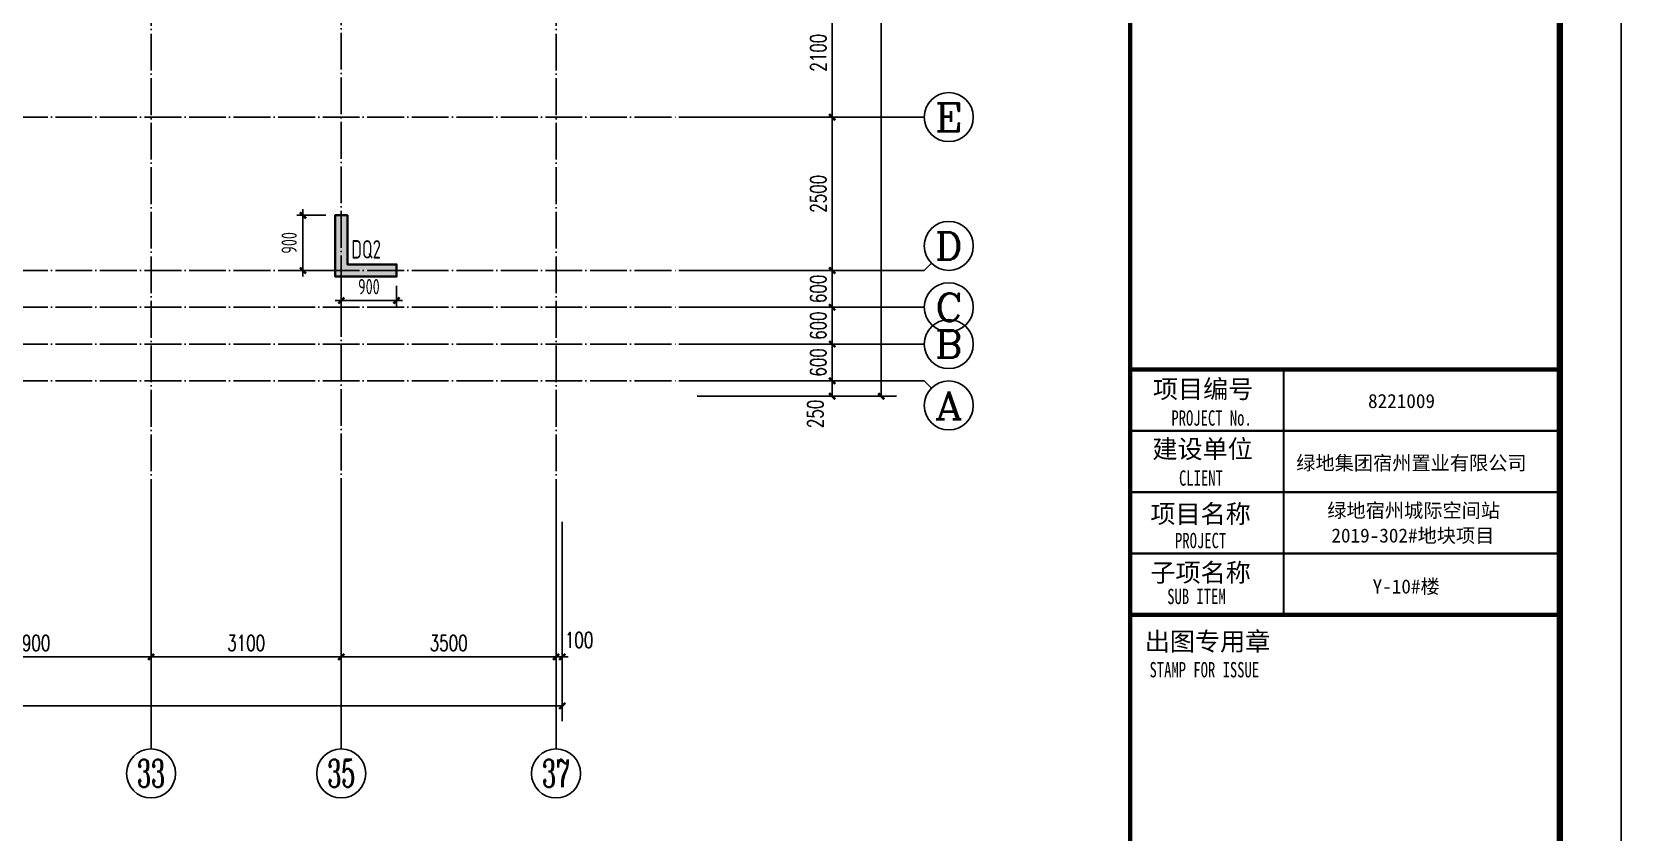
# Model space of a CAD drawing. Extents: x 393367 to 3005760, y 4998 to 826018.
# Drawn here: x 2398091 to 2423993, y 348319 to 361369 of the extents above; entities that cross this region are included whole.
import ezdxf
from ezdxf.enums import TextEntityAlignment as Align

# ---------------------------------------------------------------- set-up
doc = ezdxf.new("R2010")
doc.units = 0
doc.header["$LTSCALE"] = 1000
doc.linetypes.add('DOTE', pattern=[2.42, 2, -0.2, 0.02, -0.2])
doc.layers.get('0').update_dxf_attribs({"linetype": 'CONTINUOUS'})
doc.layers.get('Defpoints').update_dxf_attribs({"linetype": 'CONTINUOUS'})
for name, color, linetype in [('-TK', 7, 'CONTINUOUS'), ('AXIS', 3, 'CONTINUOUS'), ('AXIS_TEXT', 7, 'CONTINUOUS'), ('COLU_HATCH', 251, 'CONTINUOUS'), ('COLU_TH', 5, 'CONTINUOUS'), ('DIM', 3, 'CONTINUOUS'), ('DOTE', 8, 'DOTE'), ('S-砼墙', 150, 'CONTINUOUS'), ('TEXT', 7, 'CONTINUOUS'), ('图框', 7, 'CONTINUOUS'), ('图签文字', 4, 'CONTINUOUS')]:
    doc.layers.add(name, color=color, linetype=linetype)
doc.layers.add('yichutu', color=7, linetype='CONTINUOUS', true_color=0xffffff, plot=False)
doc.layers.add('图签', color=147, linetype='CONTINUOUS', lineweight=18)
doc.styles.add('_TCH_AXIS', font='COMPLEX', dxfattribs={"bigfont": 'GBCBIG'})
doc.styles.add('_TCH_DIM_T3', font='SIMPLEX', dxfattribs={"width": 0.705882, "bigfont": 'GBCBIG'})
doc.styles.add('COMPLEX', font='COMPLEX')
doc.styles.add('TSSD_Rein', font='Tssdeng.shx', dxfattribs={"width": 0.7, "bigfont": 'hztxt.shx'})
doc.styles.add('宋体', font='', dxfattribs={"height": 50})
doc.styles.add('建筑图签-1', font='simhei.ttf', dxfattribs={"width": 0.7})
doc.styles.get('宋体').set_extended_font_data('SimSun')
doc.dimstyles.new('_TCH_ARCH&&100', dxfattribs={"dimtxt": 255, "dimasz": 100, "dimexe": 250, "dimexo": 300, "dimgap": 100, "dimtad": 1, "dimdec": 0, "dimzin": 0, "dimdsep": 46, "dimtxsty": '_TCH_DIM_T3', "dimblk": 'ARCHTICK', "dimcen": 0.09, "dimclrt": 7, "dimazin": 2, "dimtfac": 1, "dimtdec": 0, "dimtix": 1, "dimtmove": 2, "dimatfit": 3, "dimldrblk": 'ARCHTICK', "dimfxl": 1, "dimtolj": 1, "dimtzin": 0, "dimarcsym": 0})
doc.dimstyles.new('TSSD_100_100$0', dxfattribs={"dimtxt": 250, "dimasz": 100, "dimexe": 100, "dimexo": 250, "dimgap": 100, "dimtad": 1, "dimdec": 0, "dimzin": 0, "dimdsep": 46, "dimtxsty": 'TSSD_Rein', "dimblk": 'ARCHTICK', "dimcen": 0, "dimdle": 100, "dimclrt": 7, "dimadec": 0, "dimazin": 0, "dimtfac": 1, "dimtdec": 0, "dimtix": 1, "dimtmove": 2, "dimatfit": 3, "dimldrblk": '_tsdbk', "dimfxl": 1, "dimtolj": 1, "dimtzin": 0, "dimarcsym": 0})

# ---------------------------------------------------------------- blocks, each defined once
blk = doc.blocks.new('_ArchTick')
at = {"color": 0, "linetype": 'ByBlock', "const_width": 0.4}
blk.add_lwpolyline([(-0.5, -0.5), (0.5, 0.5)], dxfattribs=at)
blk = doc.blocks.new('*D546')
at = {"layer": 'AXIS', "color": 0, "lineweight": -2, "transparency": 16777216}
for p, q in [((2406635, 353377), (2406635, 350927)), ((2406735, 353377), (2406735, 350927)), ((2406635, 351177), (2406535, 351177)), ((2406635, 351177), (2406735, 351177)), ((2406735, 351177), (2406835, 351177))]:
    blk.add_line(p, q, dxfattribs=at)
at = {"layer": 'Defpoints', "color": 0, "transparency": 16777216}
for p in [(2406635, 353677), (2406735, 353677), (2406735, 351177)]:
    blk.add_point(p, dxfattribs=at)
at = {"layer": 'AXIS', "color": 0, "lineweight": -2, "transparency": 16777216, "xscale": 100, "yscale": 100, "zscale": 100}
blk.add_blockref('_ArchTick', (2406635, 351177), dxfattribs=at)
at = {"layer": 'AXIS', "color": 0, "lineweight": -2, "transparency": 16777216, "xscale": 100, "yscale": 100, "zscale": 100, "rotation": 180}
blk.add_blockref('_ArchTick', (2406735, 351177), dxfattribs=at)
at = {"layer": 'AXIS', "color": 7, "transparency": 16777216, "insert": (2407010, 351452), "char_height": 255, "attachment_point": 5, "style": '_TCH_DIM_T3'}
blk.add_mtext('\\A1;100', dxfattribs=at)
blk = doc.blocks.new('*D547')
at = {"layer": 'AXIS', "color": 0, "lineweight": -2, "transparency": 16777216}
for p, q in [((2403135, 353377), (2403135, 350927)), ((2406635, 353377), (2406635, 350927)), ((2403135, 351177), (2406635, 351177))]:
    blk.add_line(p, q, dxfattribs=at)
at = {"layer": 'Defpoints', "color": 0, "transparency": 16777216}
for p in [(2403135, 353677), (2406635, 353677), (2406635, 351177)]:
    blk.add_point(p, dxfattribs=at)
at = {"layer": 'AXIS', "color": 0, "lineweight": -2, "transparency": 16777216, "xscale": 100, "yscale": 100, "zscale": 100, "rotation": 180}
blk.add_blockref('_ArchTick', (2403135, 351177), dxfattribs=at)
at = {"layer": 'AXIS', "color": 0, "lineweight": -2, "transparency": 16777216, "xscale": 100, "yscale": 100, "zscale": 100}
blk.add_blockref('_ArchTick', (2406635, 351177), dxfattribs=at)
at = {"layer": 'AXIS', "color": 7, "transparency": 16777216, "insert": (2404885, 351404), "char_height": 255, "attachment_point": 5, "style": '_TCH_DIM_T3'}
blk.add_mtext('\\A1;3500', dxfattribs=at)
blk = doc.blocks.new('*D548')
at = {"layer": 'AXIS', "color": 0, "lineweight": -2, "transparency": 16777216}
for p, q in [((2400035, 353377), (2400035, 350927)), ((2403135, 353377), (2403135, 350927)), ((2400035, 351177), (2403135, 351177))]:
    blk.add_line(p, q, dxfattribs=at)
at = {"layer": 'Defpoints', "color": 0, "transparency": 16777216}
for p in [(2400035, 353677), (2403135, 353677), (2403135, 351177)]:
    blk.add_point(p, dxfattribs=at)
at = {"layer": 'AXIS', "color": 0, "lineweight": -2, "transparency": 16777216, "xscale": 100, "yscale": 100, "zscale": 100, "rotation": 180}
blk.add_blockref('_ArchTick', (2400035, 351177), dxfattribs=at)
at = {"layer": 'AXIS', "color": 0, "lineweight": -2, "transparency": 16777216, "xscale": 100, "yscale": 100, "zscale": 100}
blk.add_blockref('_ArchTick', (2403135, 351177), dxfattribs=at)
at = {"layer": 'AXIS', "color": 7, "transparency": 16777216, "insert": (2401585, 351404), "char_height": 255, "attachment_point": 5, "style": '_TCH_DIM_T3'}
blk.add_mtext('\\A1;3100', dxfattribs=at)
blk = doc.blocks.new('*D549')
at = {"layer": 'AXIS', "color": 0, "lineweight": -2, "transparency": 16777216}
for p, q in [((2396135, 353377), (2396135, 350927)), ((2400035, 353377), (2400035, 350927)), ((2396135, 351177), (2400035, 351177))]:
    blk.add_line(p, q, dxfattribs=at)
at = {"layer": 'Defpoints', "color": 0, "transparency": 16777216}
for p in [(2396135, 353677), (2400035, 353677), (2400035, 351177)]:
    blk.add_point(p, dxfattribs=at)
at = {"layer": 'AXIS', "color": 0, "lineweight": -2, "transparency": 16777216, "xscale": 100, "yscale": 100, "zscale": 100, "rotation": 180}
blk.add_blockref('_ArchTick', (2396135, 351177), dxfattribs=at)
at = {"layer": 'AXIS', "color": 0, "lineweight": -2, "transparency": 16777216, "xscale": 100, "yscale": 100, "zscale": 100}
blk.add_blockref('_ArchTick', (2400035, 351177), dxfattribs=at)
at = {"layer": 'AXIS', "color": 7, "transparency": 16777216, "insert": (2398085, 351404), "char_height": 255, "attachment_point": 5, "style": '_TCH_DIM_T3'}
blk.add_mtext('\\A1;3900', dxfattribs=at)
blk = doc.blocks.new('*D567')
at = {"layer": 'AXIS', "color": 0, "lineweight": -2, "transparency": 16777216}
for p, q in [((2408935, 355677), (2411385, 355677)), ((2411135, 355427), (2411135, 355677)), ((2408935, 355427), (2411385, 355427))]:
    blk.add_line(p, q, dxfattribs=at)
at = {"layer": 'Defpoints', "color": 0, "transparency": 16777216}
for p in [(2408635, 355677), (2411135, 355677), (2408635, 355427)]:
    blk.add_point(p, dxfattribs=at)
at = {"layer": 'AXIS', "color": 0, "lineweight": -2, "transparency": 16777216, "xscale": 100, "yscale": 100, "zscale": 100}
for p, rotation in [((2411135, 355677), 90), ((2411135, 355427), 270)]:
    blk.add_blockref('_ArchTick', p, dxfattribs=dict(at, rotation=rotation))
at = {"layer": 'AXIS', "color": 7, "transparency": 16777216, "insert": (2410860, 355138), "char_height": 255, "attachment_point": 5, "rotation": 90, "style": '_TCH_DIM_T3'}
blk.add_mtext('\\A1;250', dxfattribs=at)
blk = doc.blocks.new('*D568')
at = {"layer": 'AXIS', "color": 0, "lineweight": -2, "transparency": 16777216}
for p, q in [((2408935, 356277), (2411385, 356277)), ((2411135, 356277), (2411135, 356377)), ((2411135, 355677), (2411135, 356277)), ((2408935, 355677), (2411385, 355677)), ((2411135, 355677), (2411135, 355577))]:
    blk.add_line(p, q, dxfattribs=at)
at = {"layer": 'Defpoints', "color": 0, "transparency": 16777216}
for p in [(2408635, 356277), (2411135, 356277), (2408635, 355677)]:
    blk.add_point(p, dxfattribs=at)
at = {"layer": 'AXIS', "color": 0, "lineweight": -2, "transparency": 16777216, "xscale": 100, "yscale": 100, "zscale": 100}
for p, rotation in [((2411135, 356277), 270), ((2411135, 355677), 90)]:
    blk.add_blockref('_ArchTick', p, dxfattribs=dict(at, rotation=rotation))
at = {"layer": 'AXIS', "color": 7, "transparency": 16777216, "insert": (2410907, 355977), "char_height": 255, "attachment_point": 5, "rotation": 90, "style": '_TCH_DIM_T3'}
blk.add_mtext('\\A1;600', dxfattribs=at)
blk = doc.blocks.new('*D569')
at = {"layer": 'AXIS', "color": 0, "lineweight": -2, "transparency": 16777216}
for p, q in [((2411135, 356877), (2411135, 356977)), ((2408935, 356877), (2411385, 356877)), ((2411135, 356277), (2411135, 356877)), ((2408935, 356277), (2411385, 356277)), ((2411135, 356277), (2411135, 356177))]:
    blk.add_line(p, q, dxfattribs=at)
at = {"layer": 'Defpoints', "color": 0, "transparency": 16777216}
for p in [(2408635, 356877), (2411135, 356877), (2408635, 356277)]:
    blk.add_point(p, dxfattribs=at)
at = {"layer": 'AXIS', "color": 0, "lineweight": -2, "transparency": 16777216, "xscale": 100, "yscale": 100, "zscale": 100}
for p, rotation in [((2411135, 356877), 270), ((2411135, 356277), 90)]:
    blk.add_blockref('_ArchTick', p, dxfattribs=dict(at, rotation=rotation))
at = {"layer": 'AXIS', "color": 7, "transparency": 16777216, "insert": (2410907, 356577), "char_height": 255, "attachment_point": 5, "rotation": 90, "style": '_TCH_DIM_T3'}
blk.add_mtext('\\A1;600', dxfattribs=at)
blk = doc.blocks.new('*D570')
at = {"layer": 'AXIS', "color": 0, "lineweight": -2, "transparency": 16777216}
for p, q in [((2408935, 357477), (2411385, 357477)), ((2411135, 357477), (2411135, 357577)), ((2411135, 356877), (2411135, 357477)), ((2408935, 356877), (2411385, 356877)), ((2411135, 356877), (2411135, 356777))]:
    blk.add_line(p, q, dxfattribs=at)
at = {"layer": 'Defpoints', "color": 0, "transparency": 16777216}
for p in [(2408635, 357477), (2411135, 357477), (2408635, 356877)]:
    blk.add_point(p, dxfattribs=at)
at = {"layer": 'AXIS', "color": 0, "lineweight": -2, "transparency": 16777216, "xscale": 100, "yscale": 100, "zscale": 100}
for p, rotation in [((2411135, 357477), 270), ((2411135, 356877), 90)]:
    blk.add_blockref('_ArchTick', p, dxfattribs=dict(at, rotation=rotation))
at = {"layer": 'AXIS', "color": 7, "transparency": 16777216, "insert": (2410907, 357177), "char_height": 255, "attachment_point": 5, "rotation": 90, "style": '_TCH_DIM_T3'}
blk.add_mtext('\\A1;600', dxfattribs=at)
blk = doc.blocks.new('*D571')
at = {"layer": 'AXIS', "color": 0, "lineweight": -2, "transparency": 16777216}
for p, q in [((2408935, 359977), (2411385, 359977)), ((2411135, 357477), (2411135, 359977)), ((2408935, 357477), (2411385, 357477))]:
    blk.add_line(p, q, dxfattribs=at)
at = {"layer": 'Defpoints', "color": 0, "transparency": 16777216}
for p in [(2408635, 359977), (2411135, 359977), (2408635, 357477)]:
    blk.add_point(p, dxfattribs=at)
at = {"layer": 'AXIS', "color": 0, "lineweight": -2, "transparency": 16777216, "xscale": 100, "yscale": 100, "zscale": 100}
for p, rotation in [((2411135, 359977), 90), ((2411135, 357477), 270)]:
    blk.add_blockref('_ArchTick', p, dxfattribs=dict(at, rotation=rotation))
at = {"layer": 'AXIS', "color": 7, "transparency": 16777216, "insert": (2410907, 358727), "char_height": 255, "attachment_point": 5, "rotation": 90, "style": '_TCH_DIM_T3'}
blk.add_mtext('\\A1;2500', dxfattribs=at)
blk = doc.blocks.new('*D572')
at = {"layer": 'AXIS', "color": 0, "lineweight": -2, "transparency": 16777216}
for p, q in [((2408935, 362077), (2411385, 362077)), ((2411135, 359977), (2411135, 362077)), ((2408935, 359977), (2411385, 359977))]:
    blk.add_line(p, q, dxfattribs=at)
at = {"layer": 'Defpoints', "color": 0, "transparency": 16777216}
for p in [(2408635, 362077), (2411135, 362077), (2408635, 359977)]:
    blk.add_point(p, dxfattribs=at)
at = {"layer": 'AXIS', "color": 0, "lineweight": -2, "transparency": 16777216, "xscale": 100, "yscale": 100, "zscale": 100}
for p, rotation in [((2411135, 362077), 90), ((2411135, 359977), 270)]:
    blk.add_blockref('_ArchTick', p, dxfattribs=dict(at, rotation=rotation))
at = {"layer": 'AXIS', "color": 7, "transparency": 16777216, "insert": (2410907, 361027), "char_height": 255, "attachment_point": 5, "rotation": 90, "style": '_TCH_DIM_T3'}
blk.add_mtext('\\A1;2100', dxfattribs=at)
blk = doc.blocks.new('*D578')
at = {"layer": 'AXIS', "color": 0, "lineweight": -2, "transparency": 16777216}
for p, q in [((2408935, 370677), (2412185, 370677)), ((2411935, 355427), (2411935, 370677)), ((2408935, 355427), (2412185, 355427))]:
    blk.add_line(p, q, dxfattribs=at)
at = {"layer": 'Defpoints', "color": 0, "transparency": 16777216}
for p in [(2408635, 370677), (2411935, 370677), (2408635, 355427)]:
    blk.add_point(p, dxfattribs=at)
at = {"layer": 'AXIS', "color": 0, "lineweight": -2, "transparency": 16777216, "xscale": 100, "yscale": 100, "zscale": 100}
for p, rotation in [((2411935, 370677), 90), ((2411935, 355427), 270)]:
    blk.add_blockref('_ArchTick', p, dxfattribs=dict(at, rotation=rotation))
at = {"layer": 'AXIS', "color": 7, "transparency": 16777216, "insert": (2411707, 363052), "char_height": 255, "attachment_point": 5, "rotation": 90, "style": '_TCH_DIM_T3'}
blk.add_mtext('\\A1;15250', dxfattribs=at)
blk = doc.blocks.new('*D600')
at = {"layer": 'AXIS', "color": 0, "lineweight": -2, "transparency": 16777216}
for p, q in [((2351735, 353377), (2351735, 350127)), ((2406735, 353377), (2406735, 350127)), ((2351735, 350377), (2406735, 350377))]:
    blk.add_line(p, q, dxfattribs=at)
at = {"layer": 'Defpoints', "color": 0, "transparency": 16777216}
for p in [(2351735, 353677), (2406735, 353677), (2406735, 350377)]:
    blk.add_point(p, dxfattribs=at)
at = {"layer": 'AXIS', "color": 0, "lineweight": -2, "transparency": 16777216, "xscale": 100, "yscale": 100, "zscale": 100, "rotation": 180}
blk.add_blockref('_ArchTick', (2351735, 350377), dxfattribs=at)
at = {"layer": 'AXIS', "color": 0, "lineweight": -2, "transparency": 16777216, "xscale": 100, "yscale": 100, "zscale": 100}
blk.add_blockref('_ArchTick', (2406735, 350377), dxfattribs=at)
at = {"layer": 'AXIS', "color": 7, "transparency": 16777216, "insert": (2379235, 350604), "char_height": 255, "attachment_point": 5, "style": '_TCH_DIM_T3'}
blk.add_mtext('\\A1;55000', dxfattribs=at)
blk = doc.blocks.new('_axiso')
blk.add_circle((0, 0), 0.5)
at = {"layer": 'AXIS_TEXT', "style": 'COMPLEX', "width": 1.041667}
blk.add_attdef('A', text='', height=0.56, dxfattribs=at).set_placement((-0.25, -0.28), (0.25, -0.28), align=Align.FIT)
blk = doc.blocks.new('A1')
blk.add_lwpolyline([(0, 59400), (0, 0), (84100, 0), (84100, 59400)], close=True)
at = {"const_width": 100}
blk.add_lwpolyline([(2500, 58400), (2500, 1000), (83100, 1000), (83100, 58400)], close=True, dxfattribs=at)
at = {"layer": '图框'}
for points, const_width in [([(76100, 1000), (76100, 58400)], 70), ([(76100, 36100), (83100, 36100)], 70), ([(76100, 36100), (83100, 36100)], 70), ([(78600, 32100), (78600, 36100)], 35), ([(76100, 35100), (83100, 35100)], 35), ([(76100, 34100), (83100, 34100)], 35), ([(76100, 33100), (83100, 33100)], 35), ([(83100, 32100), (76100, 32100)], 70)]:
    blk.add_lwpolyline(points, dxfattribs=dict(at, const_width=const_width))
at = {"layer": '图签', "color": 2, "style": '宋体'}
for s, height, p in [('8221009', 229.3, (79974, 35472)), ('绿地集团宿州置业有限公司', 229.34, (78805, 34462)), ('绿地宿州城际空间站', 229.3, (79310, 33688)), ('2019-302#地块项目', 229.34, (79377, 33279)), ('Y-10#楼', 229.3, (80049, 32448))]:
    blk.add_text(s, height=height, dxfattribs=at).set_placement(p)
at = {"layer": '图签文字', "color": 7, "style": '建筑图签-1'}
for s, p in [('项目编号', (76468, 35632)), ('建设单位', (76460, 34655)), ('项目名称', (76427, 33597)), ('子项名称', (76427, 32640)), ('出图专用章', (76336, 31518))]:
    blk.add_text(s, height=300, dxfattribs=at).set_placement(p)
at = {"layer": '图签文字', "style": '建筑图签-1', "width": 0.7}
for s, p in [('PROJECT No.', (76770, 35185, -1799)), ('CLIENT', (76894, 34206)), ('PROJECT', (76829, 33187)), ('SUB ITEM', (76702, 32276)), ('STAMP FOR ISSUE', (76413, 31081))]:
    blk.add_text(s, height=250, dxfattribs=at).set_placement(p)
blk = doc.blocks.new('*D630')
at = {"layer": 'Defpoints', "color": 0, "transparency": 16777216}
for p in [(2403135, 358377), (2402511, 357477), (2403135, 357477)]:
    blk.add_point(p, dxfattribs=at)
at = {"layer": 'DIM', "color": 0, "lineweight": -2, "transparency": 16777216}
for p, q in [((2402885, 358377), (2402411, 358377)), ((2402511, 358477), (2402511, 357377)), ((2402885, 357477), (2402411, 357477))]:
    blk.add_line(p, q, dxfattribs=at)
at = {"layer": 'DIM', "color": 0, "lineweight": -2, "transparency": 16777216, "xscale": 100, "yscale": 100, "zscale": 100}
for p, rotation in [((2402511, 358377), 90), ((2402511, 357477), 270)]:
    blk.add_blockref('_ArchTick', p, dxfattribs=dict(at, rotation=rotation))
at = {"layer": 'DIM', "color": 7, "transparency": 16777216, "insert": (2402286, 357927), "char_height": 250, "attachment_point": 5, "rotation": 90, "style": 'TSSD_Rein'}
blk.add_mtext('\\A1;900', dxfattribs=at)
blk = doc.blocks.new('_tsdbk')
blk.add_line((-1, 0), (0, 0))
at = {"const_width": 0.5}
blk.add_lwpolyline([(-0.7, -0.7), (0.7, 0.7)], dxfattribs=at)
blk = doc.blocks.new('*D631')
at = {"layer": 'Defpoints', "color": 0, "transparency": 16777216}
for p in [(2403135, 357477), (2404035, 357477), (2404035, 356988)]:
    blk.add_point(p, dxfattribs=at)
at = {"layer": 'DIM', "color": 0, "lineweight": -2, "transparency": 16777216}
for p, q in [((2403135, 357227), (2403135, 356888)), ((2404035, 357227), (2404035, 356888)), ((2403035, 356988), (2404135, 356988))]:
    blk.add_line(p, q, dxfattribs=at)
at = {"layer": 'DIM', "color": 0, "lineweight": -2, "transparency": 16777216, "xscale": 100, "yscale": 100, "zscale": 100, "rotation": 180}
blk.add_blockref('_ArchTick', (2403135, 356988), dxfattribs=at)
at = {"layer": 'DIM', "color": 0, "lineweight": -2, "transparency": 16777216, "xscale": 100, "yscale": 100, "zscale": 100}
blk.add_blockref('_ArchTick', (2404035, 356988), dxfattribs=at)
at = {"layer": 'DIM', "color": 7, "transparency": 16777216, "insert": (2403585, 357213), "char_height": 250, "attachment_point": 5, "style": 'TSSD_Rein'}
blk.add_mtext('\\A1;900', dxfattribs=at)
blk = doc.blocks.new('yct-841-594-84100-59400-100-1000')
at = {"layer": 'yichutu', "color": 7, "true_color": 0xffffff}
blk.add_lwpolyline([(0, 0), (0, 59400), (84100, 59400), (84100, 0)], close=True, dxfattribs=at)

msp = doc.modelspace()

# ---------------------------------------------------------------- hatches: boundary and pattern name
at = {"layer": 'COLU_HATCH'}
msp.add_hatch(color=256, dxfattribs=at).paths.add_polyline_path([(2403234.94347, 357576.98971), (2403234.94347, 358376.98967), (2403034.94347, 358376.98967), (2403034.94347, 357376.98971), (2404034.94977, 357376.98971), (2404034.94977, 357576.98971)])

# ---------------------------------------------------------------- linework, layer by layer
at = {"layer": 'AXIS'}
for p, q in [((2408634.75935, 359976.98994), (2412634.75935, 359976.98994)), ((2408634.75935, 357476.98994), (2412634.75935, 357476.98994)), ((2412751.91663, 357594.14722), (2412634.75935, 357476.98994)), ((2408634.75935, 356876.98994), (2412634.75935, 356876.98994)), ((2408634.75935, 356276.98994), (2412634.75935, 356276.98994)), ((2408634.75935, 355676.98994), (2412634.75935, 355676.98994)), ((2412751.91663, 355559.83265), (2412634.75935, 355676.98994)), ((2400034.75935, 353676.98994), (2400034.75935, 349676.98994)), ((2403134.75935, 353676.98994), (2403134.75935, 349676.98994)), ((2406634.75935, 353676.98994), (2406634.75935, 349676.98994))]:
    msp.add_line(p, q, dxfattribs=at)
at = {"layer": 'COLU_TH'}
msp.add_lwpolyline([(2403234.94347, 357576.98971), (2403234.94347, 358376.98967), (2403034.94347, 358376.98967), (2403034.94347, 357376.98971), (2404034.94977, 357376.98971), (2404034.94977, 357576.98971)], close=True, dxfattribs=at)
at = {"layer": 'DOTE', "linetype": 'DOTE', "ltscale": 0.3}
for p, q in [((2400034.75935, 372226.98994), (2400034.75935, 353676.98994)), ((2406634.75935, 372226.98994), (2406634.75935, 353676.98994)), ((2403134.75935, 362076.98994), (2403134.75935, 353676.98994)), ((2349834.75935, 359976.98994), (2408634.75935, 359976.98994)), ((2349834.75935, 357476.98994), (2408634.75935, 357476.98994)), ((2349834.75935, 356876.98994), (2408634.75935, 356876.98994)), ((2349834.75935, 356276.98994), (2408634.75935, 356276.98994)), ((2349834.75935, 355676.98994), (2408634.75935, 355676.98994))]:
    msp.add_line(p, q, dxfattribs=at)
at = {"layer": 'S-砼墙', "color": 150, "lineweight": 35}
msp.add_lwpolyline([(2403034.94347, 357376.98971), (2403034.94347, 358376.98967), (2403234.94347, 358376.98967), (2403234.94347, 357576.98971), (2404034.94977, 357576.98971), (2404034.94977, 357376.98971)], close=True, dxfattribs=at)

# ---------------------------------------------------------------- block references
at = {"layer": '-TK'}
msp.add_blockref('A1', (2339893.38356, 319762.12225), dxfattribs=at)
at = {"layer": 'AXIS'}
ref = msp.add_blockref('_axiso', (2413034.75935, 359976.98994), dxfattribs=dict(at, xscale=800, yscale=800, zscale=800))
ref.add_attrib('A', 'E', dxfattribs={"layer": 'AXIS_TEXT', "height": 452.54834, "style": '_TCH_AXIS', "width": 1.3125}).set_placement((2412808.48518, 359750.71577), (2413261.03352, 359750.71577), align=Align.FIT)
ref = msp.add_blockref('_axiso', (2413034.75935, 357876.98994), dxfattribs=dict(at, xscale=800, yscale=800, zscale=800))
ref.add_attrib('A', 'D', dxfattribs={"layer": 'AXIS_TEXT', "height": 452.54834, "style": '_TCH_AXIS', "width": 1.235294}).set_placement((2412808.48518, 357650.71577), (2413261.03352, 357650.71577), align=Align.FIT)
ref = msp.add_blockref('_axiso', (2413034.75935, 356876.98994), dxfattribs=dict(at, xscale=800, yscale=800, zscale=800))
ref.add_attrib('A', 'C', dxfattribs={"layer": 'AXIS_TEXT', "height": 452.54834, "style": '_TCH_AXIS', "width": 1.4}).set_placement((2412808.48518, 356650.71577), (2413261.03352, 356650.71577), align=Align.FIT)
ref = msp.add_blockref('_axiso', (2413034.75935, 356276.98994), dxfattribs=dict(at, xscale=800, yscale=800, zscale=800))
ref.add_attrib('A', 'B', dxfattribs={"layer": 'AXIS_TEXT', "height": 452.54834, "style": '_TCH_AXIS', "width": 1.235294}).set_placement((2412808.48518, 356050.71577), (2413261.03352, 356050.71577), align=Align.FIT)
ref = msp.add_blockref('_axiso', (2413034.75935, 355276.98994), dxfattribs=dict(at, xscale=800, yscale=800, zscale=800))
ref.add_attrib('A', 'A', dxfattribs={"layer": 'AXIS_TEXT', "height": 452.54834, "style": '_TCH_AXIS', "width": 1.166667}).set_placement((2412808.48518, 355050.71577), (2413261.03352, 355050.71577), align=Align.FIT)
ref = msp.add_blockref('_axiso', (2400034.75935, 349276.98994), dxfattribs=dict(at, xscale=800, yscale=800, zscale=800))
ref.add_attrib('A', '33', dxfattribs={"layer": 'AXIS_TEXT', "height": 452.54834, "style": '_TCH_AXIS', "width": 0.636364}).set_placement((2399808.48518, 349050.71577), (2400261.03352, 349050.71577), align=Align.FIT)
ref = msp.add_blockref('_axiso', (2403134.75935, 349276.98994), dxfattribs=dict(at, xscale=800, yscale=800, zscale=800))
ref.add_attrib('A', '35', dxfattribs={"layer": 'AXIS_TEXT', "height": 452.54834, "style": '_TCH_AXIS', "width": 0.636364}).set_placement((2402908.48518, 349050.71577), (2403361.03352, 349050.71577), align=Align.FIT)
ref = msp.add_blockref('_axiso', (2406634.75935, 349276.98994), dxfattribs=dict(at, xscale=800, yscale=800, zscale=800))
ref.add_attrib('A', '37', dxfattribs={"layer": 'AXIS_TEXT', "height": 452.54834, "style": '_TCH_AXIS', "width": 0.636364}).set_placement((2406408.48518, 349050.71577), (2406861.03352, 349050.71577), align=Align.FIT)
at = {"layer": 'yichutu'}
msp.add_blockref('yct-841-594-84100-59400-100-1000', (2339893.38356, 319762.12225), dxfattribs=at)

# ---------------------------------------------------------------- texts
at = {"layer": 'TEXT', "color": 230, "style": 'TSSD_Rein', "width": 0.7}
msp.add_text('DQ2', height=300, dxfattribs=at).set_placement((2403298.00006, 357671.81525))

# ---------------------------------------------------------------- dimensions: what is measured, and where the dimension line sits
at = {"layer": 'AXIS'}
for p1, p2, distance, picture, middle in [((2408634.75935, 355426.98994), (2408634.75935, 370676.98994), -3300, '*D578', (2411707.25935, 363051.98994)), ((2408634.75935, 359976.98994), (2408634.75935, 362076.98994), -2500, '*D572', (2410907.25935, 361026.98994)), ((2408634.75935, 357476.98994), (2408634.75935, 359976.98994), -2500, '*D571', (2410907.25935, 358726.98994)), ((2408634.75935, 356876.98994), (2408634.75935, 357476.98994), -2500, '*D570', (2410907.25935, 357176.98994)), ((2408634.75935, 356276.98994), (2408634.75935, 356876.98994), -2500, '*D569', (2410907.25935, 356576.98994)), ((2408634.75935, 355676.98994), (2408634.75935, 356276.98994), -2500, '*D568', (2410907.25935, 355976.98994)), ((2351734.75935, 353676.98994), (2406734.75935, 353676.98994), -3300, '*D600', (2379234.75935, 350604.48994)), ((2396134.75935, 353676.98994), (2400034.75935, 353676.98994), -2500, '*D549', (2398084.75935, 351404.48994)), ((2400034.75935, 353676.98994), (2403134.75935, 353676.98994), -2500, '*D548', (2401584.75935, 351404.48994)), ((2403134.75935, 353676.98994), (2406634.75935, 353676.98994), -2500, '*D547', (2404884.75935, 351404.48994))]:
    dim = msp.add_aligned_dim(p1=p1, p2=p2, distance=distance, dimstyle='_TCH_ARCH&&100', dxfattribs=at)
    dim.commit()
    dim.dimension.update_dxf_attribs({"geometry": picture, "text_midpoint": middle})
for base, p1, p2, angle, picture, middle in [((2411134.75935, 355676.98994), (2408634.75935, 355426.98994), (2408634.75935, 355676.98994), 90, '*D567', (2410859.75935, 355137.98994)), ((2406734.75935, 351176.98994), (2406634.75935, 353676.98994), (2406734.75935, 353676.98994), 0, '*D546', (2407009.75935, 351451.98994))]:
    dim = msp.add_linear_dim(base=base, p1=p1, p2=p2, angle=angle, dimstyle='_TCH_ARCH&&100', dxfattribs=at)
    dim.commit()
    dim.dimension.update_dxf_attribs({"geometry": picture, "text_midpoint": middle, "dimtype": 161})
at = {"layer": 'DIM'}
dim = msp.add_linear_dim(base=(2402510.9231, 357476.98994), p1=(2403134.75935, 358376.98967), p2=(2403134.75935, 357476.98994), angle=90, dimstyle='TSSD_100_100$0', dxfattribs=at)
dim.commit()
dim.dimension.update_dxf_attribs({"geometry": '*D630', "text_midpoint": (2402285.9231, 357926.9898)})
dim = msp.add_linear_dim(base=(2404034.94977, 356987.71502), p1=(2403134.75935, 357476.98971), p2=(2404034.94977, 357476.98971), dimstyle='TSSD_100_100$0', dxfattribs=at)
dim.commit()
dim.dimension.update_dxf_attribs({"geometry": '*D631', "text_midpoint": (2403584.85456, 357212.71502)})

doc.saveas('drawing.dxf')
